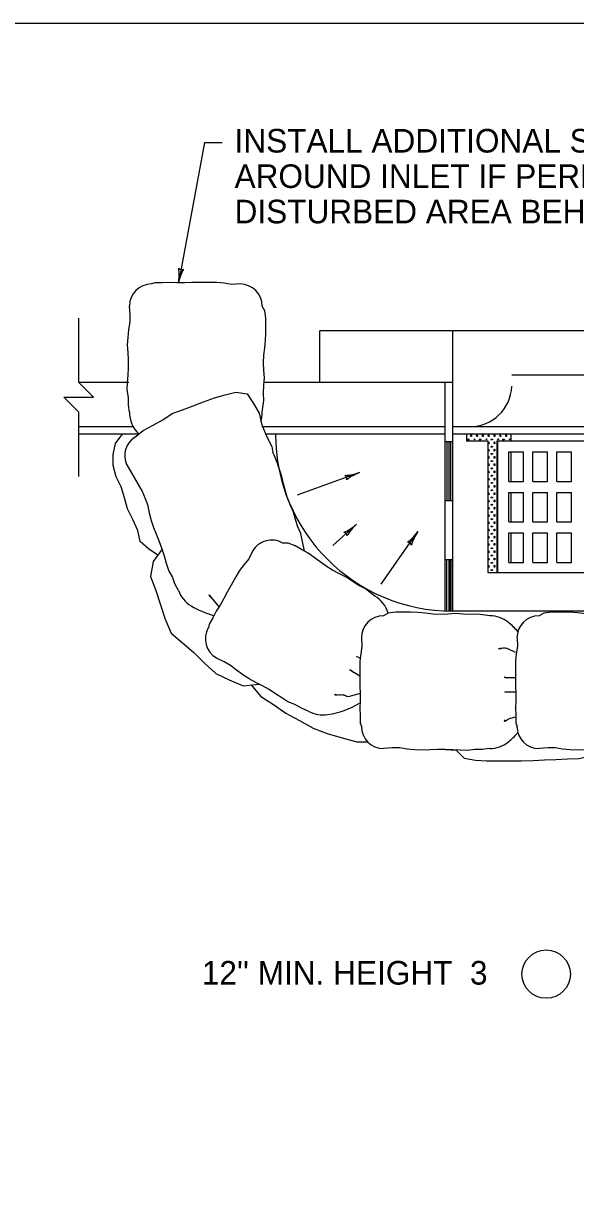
# Model space of a CAD drawing. Extents: x -1.9 to 42.1, y -2.6 to 24.1.
# Drawn here: x 18.41 to 24.07, y 12.05 to 24.09 of the extents above; entities that cross this region are included whole.
import ezdxf

# ---------------------------------------------------------------- set-up
doc = ezdxf.new("R2010")
doc.units = 0
for name, color, linetype in [('1', 7, 'Continuous'), ('5', 7, 'Continuous'), ('Level 1', 7, 'Continuous')]:
    doc.layers.add(name, color=color, linetype=linetype)

msp = doc.modelspace()

# ---------------------------------------------------------------- linework, layer by layer
at = {"layer": '1'}
for p, q in [((18.973, 20.638), (18.973, 21.071)), ((27.193, 20.94), (21.445, 20.94)), ((21.445, 20.411), (21.445, 20.94)), ((22.807, 18.066), (22.807, 20.94)), ((27.961, 20.486), (23.412, 20.486)), ((19.488, 20.411), (18.973, 20.411)), ((22.807, 20.411), (20.869, 20.411)), ((22.731, 18.066), (22.731, 20.411)), ((19.539, 19.957), (18.973, 19.957)), ((18.973, 19.448), (18.973, 19.881)), ((19.591, 19.881), (18.973, 19.881)), ((22.731, 19.957), (20.852, 19.957)), ((22.731, 19.881), (20.886, 19.881)), ((28.554, 19.957), (22.807, 19.957)), ((28.56, 19.881), (22.807, 19.881)), ((22.948, 19.881), (22.948, 19.813)), ((23.402, 19.881), (23.402, 19.813)), ((22.731, 19.806), (22.807, 19.806)), ((22.751, 19.201), (22.751, 19.806)), ((22.769, 19.201), (22.769, 19.806)), ((22.787, 19.201), (22.787, 19.806)), ((22.948, 19.813), (23.166, 19.813)), ((23.166, 19.813), (23.166, 18.463)), ((23.26, 19.813), (23.26, 18.463)), ((23.26, 19.813), (23.27, 19.813)), ((23.27, 19.813), (25.368, 19.813)), ((23.27, 18.463), (23.27, 19.813)), ((23.383, 19.397), (23.383, 19.699)), ((23.383, 19.699), (23.534, 19.699)), ((23.402, 19.699), (23.402, 19.397)), ((23.534, 19.397), (23.534, 19.699)), ((23.629, 19.397), (23.629, 19.699)), ((23.629, 19.699), (23.78, 19.699)), ((23.78, 19.397), (23.78, 19.699)), ((23.875, 19.397), (23.875, 19.699)), ((23.875, 19.699), (24.026, 19.699)), ((24.026, 19.397), (24.026, 19.699)), ((21.853, 19.487), (21.214, 19.254)), ((23.383, 19.397), (23.534, 19.397)), ((23.629, 19.397), (23.78, 19.397)), ((23.875, 19.397), (24.026, 19.397)), ((23.383, 18.981), (23.383, 19.283)), ((23.383, 19.283), (23.534, 19.283)), ((23.402, 19.283), (23.402, 18.981)), ((23.534, 18.981), (23.534, 19.283)), ((23.629, 18.981), (23.629, 19.283)), ((23.629, 19.283), (23.78, 19.283)), ((23.78, 18.981), (23.78, 19.283)), ((23.875, 18.981), (23.875, 19.283)), ((23.875, 19.283), (24.026, 19.283)), ((24.026, 18.981), (24.026, 19.283)), ((22.731, 19.201), (22.807, 19.201)), ((21.82, 18.957), (21.577, 18.739)), ((23.383, 18.981), (23.534, 18.981)), ((23.629, 18.981), (23.78, 18.981)), ((23.875, 18.981), (24.026, 18.981)), ((22.073, 18.343), (22.45, 18.881)), ((23.383, 18.565), (23.383, 18.868)), ((23.383, 18.868), (23.534, 18.868)), ((23.402, 18.868), (23.402, 18.565)), ((23.534, 18.565), (23.534, 18.868)), ((23.629, 18.565), (23.629, 18.868)), ((23.629, 18.868), (23.78, 18.868)), ((23.78, 18.565), (23.78, 18.868)), ((23.875, 18.565), (23.875, 18.868)), ((23.875, 18.868), (24.026, 18.868)), ((24.026, 18.565), (24.026, 18.868)), ((22.731, 18.596), (22.807, 18.596)), ((22.747, 18.066), (22.747, 18.596)), ((22.769, 18.066), (22.769, 18.596)), ((22.779, 18.066), (22.779, 18.596)), ((22.791, 18.066), (22.791, 18.596)), ((23.383, 18.565), (23.534, 18.565)), ((23.629, 18.565), (23.78, 18.565)), ((23.875, 18.565), (24.026, 18.565)), ((23.166, 18.463), (23.27, 18.463)), ((23.27, 18.463), (25.368, 18.463)), ((28.554, 18.066), (22.807, 18.066))]:
    msp.add_line(p, q, dxfattribs=at)
msp.add_lwpolyline([(18.973, 19.881), (18.973, 20.108), (18.821, 20.259), (19.124, 20.259), (18.973, 20.411), (18.973, 20.638)], dxfattribs=at)
for centre, radius, start, end in [((22.985, 20.386), 0.427, 269.7338, 358.1991), ((22.806, 19.881), 1.815, 180, 270), ((21.691, 19.931), 0.473, 271.3927, 290.0395), ((21.684, 19.425), 0.0378, 338.8202, 60.9369), ((22.015, 19.043), 0.473, 110.0456, 128.7144), ((22.015, 19.043), 0.473, 110.0333, 110.0456), ((21.503, 19.308), 0.473, 293.3489, 311.9956), ((22.136, 18.605), 0.473, 132.0017, 150.6705), ((22.136, 18.605), 0.473, 131.9895, 132.0017), ((21.686, 18.836), 0.0378, 0.7763, 82.893), ((22.062, 19.153), 0.473, 306.3818, 325.0285), ((22.837, 18.61), 0.473, 145.0346, 163.7034), ((22.837, 18.61), 0.473, 145.0224, 145.0346), ((22.346, 18.734), 0.0378, 13.8092, 95.9259)]:
    msp.add_arc(centre, radius, start, end, dxfattribs=at)
at = {"layer": '5'}
for centre in [(22.995, 19.871), (23.055, 19.869), (23.115, 19.871), (23.175, 19.869), (23.235, 19.871), (23.295, 19.869), (23.355, 19.871), (22.963, 19.826), (22.971, 19.827), (22.995, 19.861), (23.032, 19.828), (23.058, 19.861), (23.083, 19.826), (23.091, 19.827), (23.115, 19.861), (23.152, 19.828), (23.175, 19.795), (23.178, 19.861), (23.178, 19.787), (23.203, 19.826), (23.203, 19.752), (23.211, 19.827), (23.211, 19.753), (23.235, 19.861), (23.235, 19.797), (23.235, 19.787), (23.272, 19.828), (23.298, 19.861), (23.323, 19.826), (23.331, 19.827), (23.355, 19.861), (23.392, 19.828), (23.175, 19.72), (23.175, 19.646), (23.178, 19.712), (23.178, 19.638), (23.203, 19.678), (23.211, 19.679), (23.235, 19.722), (23.235, 19.712), (23.235, 19.648), (23.235, 19.638), (23.175, 19.572), (23.178, 19.563), (23.203, 19.603), (23.203, 19.529), (23.211, 19.604), (23.211, 19.53), (23.235, 19.574), (23.235, 19.563), (23.175, 19.497), (23.175, 19.423), (23.178, 19.489), (23.178, 19.414), (23.203, 19.454), (23.211, 19.455), (23.235, 19.499), (23.235, 19.489), (23.235, 19.425), (23.235, 19.414), (23.175, 19.348), (23.175, 19.274), (23.178, 19.34), (23.178, 19.266), (23.203, 19.38), (23.203, 19.305), (23.211, 19.381), (23.211, 19.306), (23.235, 19.35), (23.235, 19.34), (23.235, 19.276), (23.235, 19.266), (23.175, 19.199), (23.178, 19.191), (23.203, 19.231), (23.203, 19.157), (23.211, 19.232), (23.211, 19.158), (23.235, 19.202), (23.235, 19.191), (23.175, 19.125), (23.175, 19.051), (23.178, 19.117), (23.178, 19.042), (23.203, 19.082), (23.211, 19.083), (23.235, 19.127), (23.235, 19.117), (23.235, 19.053), (23.235, 19.042), (23.175, 18.976), (23.175, 18.902), (23.178, 18.968), (23.203, 19.008), (23.203, 18.933), (23.211, 19.009), (23.211, 18.934), (23.235, 18.978), (23.235, 18.968), (23.235, 18.904), (23.175, 18.827), (23.178, 18.894), (23.178, 18.819), (23.203, 18.859), (23.203, 18.785), (23.211, 18.86), (23.211, 18.786), (23.235, 18.894), (23.235, 18.83), (23.235, 18.819), (23.175, 18.753), (23.175, 18.679), (23.178, 18.745), (23.178, 18.67), (23.203, 18.71), (23.211, 18.711), (23.235, 18.755), (23.235, 18.745), (23.235, 18.681), (23.235, 18.67), (23.175, 18.604), (23.178, 18.596), (23.203, 18.636), (23.203, 18.561), (23.211, 18.637), (23.211, 18.562), (23.235, 18.606), (23.235, 18.596), (23.175, 18.53), (23.178, 18.521), (23.203, 18.487), (23.211, 18.488), (23.235, 18.532), (23.235, 18.521)]:
    msp.add_circle(centre, 0.0041, dxfattribs=at)
at = {"layer": 'Level 1'}
for p, q in [((20.263, 22.873), (19.995, 21.429)), ((20.263, 22.873), (20.444, 22.873)), ((19.623, 19.299), (19.459, 19.583)), ((21.125, 19.198), (21.123, 19.197))]:
    msp.add_line(p, q, dxfattribs=at)
msp.add_lwpolyline([(-1.937, -2.608), (42.063, -2.608), (42.063, 24.093), (-1.937, 24.093)], close=True, dxfattribs=at)
for points in [[(20.627, 21.421), (20.541, 21.417), (20.465, 21.429), (20.389, 21.437), (20.313, 21.437), (20.213, 21.437), (20.133, 21.437), (20.058, 21.433), (19.982, 21.433), (19.906, 21.437), (19.83, 21.433), (19.754, 21.433), (19.72, 21.421)], [(19.493, 20.106), (19.483, 20.182), (19.483, 20.258), (19.471, 20.334), (19.475, 20.41), (19.479, 20.486), (19.483, 20.562), (19.483, 20.642), (19.479, 20.718), (19.475, 20.797), (19.479, 20.873), (19.487, 20.953), (19.499, 21.029), (19.499, 21.105), (19.493, 21.194), (19.493, 21.194)], [(20.854, 20.106), (20.872, 20.226), (20.868, 20.302), (20.872, 20.382), (20.876, 20.458), (20.872, 20.534), (20.868, 20.614), (20.872, 20.69), (20.88, 20.766), (20.888, 20.841), (20.892, 20.917), (20.892, 20.993), (20.892, 21.069), (20.88, 21.145), (20.854, 21.194)], [(19.544, 19.847), (19.635, 19.917), (19.735, 19.974), (19.836, 20.028), (19.931, 20.092), (20.038, 20.131), (20.145, 20.17), (20.254, 20.213), (20.364, 20.252), (20.473, 20.284), (20.585, 20.311), (20.699, 20.293), (20.765, 20.197), (20.822, 20.097), (20.852, 19.978), (20.9, 19.855), (20.952, 19.753), (20.962, 19.693)], [(19.783, 18.639), (19.689, 18.704), (19.604, 18.781), (19.578, 18.893), (19.528, 19.004), (19.474, 19.116), (19.443, 19.227), (19.408, 19.339), (19.358, 19.443), (19.328, 19.558), (19.328, 19.673), (19.351, 19.785), (19.42, 19.877)], [(21.287, 18.68), (21.25, 18.861), (21.22, 18.931), (21.197, 19.007), (21.175, 19.08), (21.145, 19.15), (21.114, 19.224), (21.092, 19.296), (21.073, 19.37), (21.055, 19.445), (21.033, 19.517), (21.007, 19.589), (20.981, 19.66), (20.962, 19.693)], [(19.995, 18.276), (19.96, 18.345), (19.934, 18.416), (19.897, 18.483), (19.874, 18.556), (19.852, 18.629), (19.83, 18.701), (19.803, 18.776), (19.773, 18.846), (19.742, 18.92), (19.72, 18.993), (19.7, 19.07), (19.685, 19.146), (19.659, 19.217), (19.623, 19.299), (19.623, 19.299)], [(19.83, 18.701), (19.735, 18.576), (19.708, 18.422), (19.763, 18.279), (19.812, 18.131), (19.861, 17.983), (19.922, 17.84), (20.037, 17.741), (20.153, 17.642), (20.263, 17.532), (20.378, 17.428), (20.515, 17.362), (20.658, 17.301)], [(20.755, 18.681), (20.716, 18.604), (20.668, 18.544), (20.623, 18.483), (20.585, 18.417), (20.535, 18.331), (20.495, 18.261), (20.461, 18.194), (20.423, 18.128), (20.381, 18.064), (20.347, 17.997), (20.309, 17.931), (20.302, 17.895)], [(22.008, 18.22), (21.912, 18.296), (21.845, 18.33), (21.777, 18.374), (21.714, 18.415), (21.646, 18.45), (21.575, 18.486), (21.511, 18.528), (21.449, 18.572), (21.388, 18.617), (21.324, 18.659), (21.258, 18.697), (21.192, 18.735), (21.121, 18.762), (21.065, 18.764)], [(20.416, 18.106), (20.336, 18.206), (20.32, 18.216), (20.318, 18.223), (20.313, 18.226), (20.326, 18.21), (20.313, 18.226), (20.311, 18.229), (20.31, 18.233), (20.31, 18.233), (20.316, 18.227), (20.323, 18.23)], [(23.186, 18.019), (23.066, 18.036), (22.99, 18.032), (22.91, 18.036), (22.834, 18.04), (22.758, 18.036), (22.678, 18.032), (22.602, 18.036), (22.527, 18.044), (22.451, 18.052), (22.375, 18.056), (22.299, 18.056), (22.223, 18.056), (22.147, 18.044), (22.098, 18.019)], [(24.78, 18.019), (24.66, 18.036), (24.584, 18.032), (24.504, 18.036), (24.429, 18.04), (24.353, 18.036), (24.273, 18.032), (24.197, 18.036), (24.121, 18.044), (24.045, 18.052), (23.969, 18.056), (23.893, 18.056), (23.817, 18.056), (23.741, 18.044), (23.692, 18.019)], [(21.871, 17.792), (21.876, 17.705), (21.864, 17.629), (21.856, 17.553), (21.856, 17.478), (21.856, 17.378), (21.856, 17.298), (21.86, 17.222), (21.86, 17.146), (21.856, 17.07), (21.86, 16.995), (21.86, 16.919), (21.871, 16.884)], [(23.466, 17.792), (23.47, 17.705), (23.458, 17.629), (23.45, 17.553), (23.45, 17.478), (23.45, 17.378), (23.45, 17.298), (23.454, 17.222), (23.454, 17.146), (23.45, 17.07), (23.454, 16.995), (23.454, 16.919), (23.466, 16.884)], [(21.327, 17.041), (21.256, 17.071), (21.19, 17.109), (21.118, 17.136), (21.055, 17.178), (20.991, 17.219), (20.927, 17.261), (20.858, 17.3), (20.79, 17.335), (20.719, 17.371), (20.655, 17.413), (20.59, 17.46), (20.53, 17.508), (20.465, 17.546), (20.385, 17.585), (20.385, 17.585)], [(21.856, 17.582), (21.822, 17.602)], [(23.45, 17.641), (23.365, 17.683), (23.358, 17.683), (23.346, 17.687), (23.323, 17.687), (23.292, 17.683), (23.28, 17.679), (23.307, 17.683), (23.28, 17.679), (23.276, 17.679)], [(21.856, 17.399), (21.799, 17.432), (21.789, 17.437), (21.779, 17.443), (21.776, 17.445), (21.775, 17.45), (21.786, 17.439), (21.771, 17.452), (21.768, 17.454), (21.765, 17.456), (21.761, 17.458), (21.758, 17.46), (21.754, 17.462), (21.751, 17.464), (21.751, 17.464), (21.749, 17.461)], [(23.45, 17.382), (23.377, 17.382), (23.369, 17.382), (23.358, 17.382), (23.346, 17.386), (23.365, 17.382), (23.346, 17.386), (23.342, 17.386), (23.338, 17.39), (23.334, 17.39)], [(20.658, 17.301), (20.824, 17.318), (20.79, 17.335)], [(20.741, 17.309), (20.84, 17.191), (20.971, 17.109), (21.098, 17.021), (21.235, 16.944), (21.378, 16.867), (21.521, 16.812), (21.675, 16.768), (21.823, 16.724)], [(21.86, 17.222), (21.735, 17.188), (21.726, 17.189), (21.716, 17.194), (21.713, 17.196), (21.719, 17.193), (21.713, 17.196), (21.709, 17.198), (21.694, 17.203), (21.685, 17.203), (21.677, 17.204), (21.665, 17.206), (21.654, 17.203), (21.646, 17.204), (21.634, 17.206), (21.614, 17.204), (21.608, 17.208), (21.602, 17.206), (21.623, 17.204), (21.602, 17.206), (21.599, 17.208), (21.596, 17.21), (21.596, 17.21), (21.604, 17.21), (21.608, 17.217)], [(23.45, 17.235), (23.358, 17.235), (23.354, 17.235), (23.35, 17.235), (23.346, 17.235), (23.342, 17.235), (23.342, 17.235), (23.342, 17.231)], [(23.445, 16.979), (23.369, 16.954), (23.354, 16.942), (23.346, 16.942), (23.342, 16.938), (23.361, 16.946), (23.342, 16.938), (23.338, 16.938), (23.334, 16.938), (23.334, 16.938), (23.342, 16.942), (23.342, 16.95)], [(21.823, 16.724), (21.938, 16.724)], [(23.186, 16.657), (23.11, 16.647), (23.034, 16.647), (22.958, 16.635), (22.882, 16.639), (22.806, 16.643), (22.73, 16.647), (22.65, 16.647), (22.575, 16.643), (22.495, 16.639), (22.419, 16.643), (22.339, 16.651), (22.263, 16.663), (22.187, 16.663), (22.098, 16.657), (22.098, 16.657)], [(22.73, 16.647), (22.844, 16.641), (22.926, 16.559), (23.04, 16.538), (23.154, 16.53), (23.271, 16.53), (23.393, 16.53), (23.511, 16.53), (23.633, 16.534), (23.747, 16.542), (23.864, 16.546), (23.982, 16.551), (24.1, 16.555), (24.214, 16.58)], [(24.78, 16.657), (24.704, 16.647), (24.628, 16.647), (24.552, 16.635), (24.476, 16.639), (24.401, 16.643), (24.325, 16.647), (24.245, 16.647), (24.169, 16.643), (24.089, 16.639), (24.013, 16.643), (23.933, 16.651), (23.857, 16.663), (23.781, 16.663), (23.692, 16.657), (23.692, 16.657)]]:
    msp.add_lwpolyline(points, dxfattribs=at)
msp.add_circle((23.765, 14.343), 0.248, dxfattribs=at)
for centre, radius, start, end in [((19.53, 21.516), 0.473, 349.4866, 8.1554), ((20.46, 21.343), 0.473, 150.8337, 169.4805), ((20.028, 21.606), 0.0378, 218.2612, 300.3779), ((19.72, 21.194), 0.227, 90, 180), ((19.53, 21.516), 0.473, 349.4743, 349.4866), ((20.627, 21.194), 0.227, 360, 90), ((19.795, 20.106), 0.302, 180, 227.4978), ((20.552, 20.106), 0.302, 341.7632, 0), ((19.672, 19.66), 0.227, 124.4158, 200), ((20.952, 18.568), 0.227, 60, 150), ((20.279, 18.38), 0.302, 200, 239.356), ((21.856, 17.959), 0.302, 16.4168, 60), ((20.608, 18.935), 0.947, 239.356, 254.4317), ((22.098, 17.792), 0.227, 90, 180), ((23.186, 17.716), 0.302, 50.644, 90), ((22.777, 17.218), 0.947, 42.4996, 50.644), ((23.692, 17.792), 0.227, 90, 180), ((20.498, 17.782), 0.227, 150, 240), ((21.373, 17.939), 0.947, 279.356, 300.4231), ((21.478, 17.303), 0.302, 240, 279.356), ((22.098, 16.884), 0.227, 180, 270), ((23.692, 16.884), 0.227, 180, 270), ((22.777, 17.458), 0.947, 309.356, 317.5004), ((23.186, 16.959), 0.302, 270, 309.356)]:
    msp.add_arc(centre, radius, start, end, dxfattribs=at)

# ---------------------------------------------------------------- texts
for s, p in [('INSTALL ADDITIONAL STONE BAGS OR SILT FENCE', (20.571, 22.769)), ('AROUND INLET IF PERMANENT STABILIZATION OF', (20.571, 22.406)), ('DISTURBED AREA BEHIND CURB IS NOT COMPLETE.', (20.571, 22.043)), ("12'' MIN. HEIGHT  3", (20.235, 14.236))]:
    msp.add_text(s, height=0.242, dxfattribs=at).set_placement(p)

doc.saveas('drawing.dxf')
